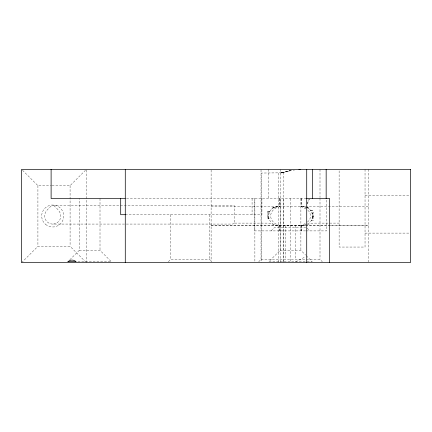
<?xml version="1.0" encoding="UTF-8"?>
<svg xmlns="http://www.w3.org/2000/svg" width="432" height="432" viewBox="0 0 432 432"><rect width="100%" height="100%" fill="white"/><g stroke="black" fill="none" stroke-linecap="round" stroke-linejoin="round"><path stroke-width="0.32" stroke-dasharray="2.16 1.62" d="M283.387 261.986L283.392 198.504M301.196 230.904L301.239 225.958L301.612 225.234L305.429 223.484M279.844 230.904L279.801 225.958C266.058 225.601 264.589 208.413 277.997 206.28M307.535 223.933C314.631 221.017 313.767 209.504 306.38 207.544M307.325 203.796L309.231 199.093M279.617 225.677L279.428 225.234C267.975 222.626 267.565 209.455 279.428 206.766L279.844 206.032L279.844 198.504M307.238 203.758L309.226 199.087M51.991 185.657L70.087 185.657L85.466 170.278M21.6 262.656L37.913 246.343L70.087 246.343L85.466 261.722M69.822 259.794L79.272 250.344L79.272 198.504M168.323 261.733L170.64 259.416L209.52 259.416L211.837 261.733M271.08 230.904L274.32 227.664L305.743 227.664M258.719 261.733L261.036 259.416L261.036 169.344M280.152 198.504L280.152 250.344L268.812 261.684L305.813 261.684M307.449 222.086C311.526 219.197 311.483 212.668 307.346 209.86M295.526 261.77L305.543 256.765M312.406 217.085L313.486 216.621L312.46 215.649M275.794 207.122L277.22 206.658M267.554 216.297L268.58 216.351L267.554 216.621L267.554 216.297L268.574 215.957M306.337 224.516L301.239 225.958L313.486 223.123L339.12 223.101M271.831 208.208L279.844 206.032L278.732 206.28M281.524 172.827L261.36 173.048L261.36 262.656M281.47 172.843L281.923 172.708M281.88 172.719L283.273 172.319M282.247 172.611L290.412 170.645L294.343 170.122M272.273 208.062L276.372 206.879M282.766 172.465L280.8 173.048L290.412 170.645L282.987 172.4M283.333 172.303L283.392 262.656M281.248 172.913L290.412 170.645M275.179 207.328L273.488 207.711L274.784 207.452M53.417 224.068C56.738 223.792 59.686 221.314 60.539 218.095C62.165 212.603 56.943 208.553 53.476 205.308M269.617 211.68L267.554 211.648L269.833 211.334M267.554 218.711L269.012 218.835L267.554 219.002L267.554 218.711L268.915 218.554M269.239 212.517L267.554 212.695L269.163 212.69M267.554 217.528L268.709 217.582L267.554 217.836L267.554 217.528L268.677 217.426M267.554 211.648L269.703 211.518M300.602 225.709L280.438 225.709M22.534 170.278L37.913 185.657L51.316 185.657M365.04 195.394L409.73 195.394M126.517 198.504L306.715 198.504M211.113 206.28L368.41 206.28M125.307 214.704L261.932 214.704L261.932 198.504M124.54 224.068L52.007 224.068C48.692 223.792 45.738 221.314 44.89 218.095C43.265 212.603 48.487 208.553 51.948 205.308L232.276 205.308L234.689 205.956L234.689 223.425L232.276 224.068L125.096 224.068M211.113 225.574L330.134 225.574M330.804 225.574L368.41 225.574M211.113 225.682L368.41 225.72M305.613 230.904L254.297 230.904L254.297 198.504M306.212 230.904L326.743 230.904L326.743 199.454M365.04 233.107L409.73 233.107M79.272 250.344L100.008 250.344L111.348 261.684L76.793 261.684M280.152 250.344L300.888 250.344L305.613 255.069M261.036 259.416L320.004 259.416L322.321 261.733M307.147 261.684L312.228 261.684L306.088 255.539M234.689 223.101L267.554 223.123L278.008 225.547M313.486 213.84L312.19 213.754L313.486 214.159L313.486 213.84L312.125 213.446M311.801 212.517L313.486 212.695L311.742 212.35M310.5 210.319L313.459 210.762L310.397 210.211M311.337 220.482L313.486 220.801L311.423 220.32M301.196 198.504L301.196 206.032L305.402 207.095M307.649 207.722L303.043 206.28M312.466 216.043L313.486 216.297L312.449 216.302L313.486 216.621M303.82 206.658L305.705 207.166M307.076 207.576L308.75 208.057M306.963 207.506L309.539 208.327M301.196 206.032L301.612 206.766L306.212 208.996M307.184 228.128L309.96 230.904M368.41 169.344L368.41 261.986M365.04 169.344L365.04 247.05L339.12 247.05L339.12 169.344M320.004 169.344L320.004 197.575M320.004 198.25L320.004 259.416M301.612 198.504L301.612 206.766M301.612 225.234L301.612 230.904M300.888 198.504L300.888 250.344M295.639 225.644L295.639 259.416M290.52 198.504L290.52 262.656M285.401 225.644L285.401 259.416M280.8 169.344L280.8 262.656M279.428 198.504L279.428 206.766M279.428 225.234L279.428 230.904M278.208 173.048L278.208 262.656M268.574 169.344L268.574 198.504M254.88 198.504L254.88 262.656M252.077 198.504L252.077 214.704M211.113 170.014L211.113 261.986M209.52 214.704L209.52 259.416M170.64 214.704L170.64 259.416M100.008 198.504L100.008 250.344M86.4 170.014L86.4 262.656M70.087 185.657L70.087 246.343M37.913 185.657L37.913 246.343M268.634 214.915L267.554 215.379L267.554 215.055L268.634 214.915M268.844 213.727L267.554 214.159L267.554 213.84L268.844 213.727M313.486 218.711L312.023 218.835L313.486 219.002L313.486 218.711M313.486 217.528L312.325 217.582L313.486 217.836L313.486 217.528M313.486 215.055L312.401 215.023L313.486 215.379L313.486 215.055M45.63 224.44A11.016 11.016 0 0 0 63.563 217.912A11.016 11.016 0 0 0 48.946 205.648A11.016 11.016 0 0 0 45.63 224.44"/><path stroke-width="0.65" d="M68.013 261.684C70.249 259.475 73.856 259.61 76.129 261.684M298.928 169.517L300.24 169.344M125.172 198.504L51.111 198.504L51.111 169.344M306.212 198.504L329.632 198.504L329.632 262.656M125.582 214.704L120.701 214.704L120.701 198.504M67.932 261.684L75.686 261.684M326.16 169.344L326.16 198.504M312.466 169.344L312.466 198.504M306.72 169.344L306.72 262.656M125.28 169.344L125.28 262.656M410.4 169.344L21.6 169.344L21.6 262.656L410.4 262.656L410.4 169.344"/></g></svg>
